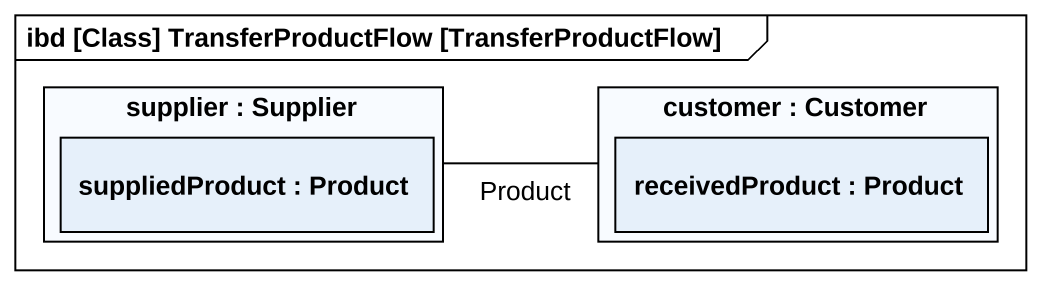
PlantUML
@startuml
mainframe ibd [Class] TransferProductFlow [TransferProductFlow]
rectangle "supplier : Supplier" as supplier {
  rectangle "suppliedProduct : Product" as suppliedProduct
}
rectangle "customer : Customer" as customer {
  rectangle "receivedProduct : Product" as receivedProduct
}
supplier -right- customer : Product
@enduml
